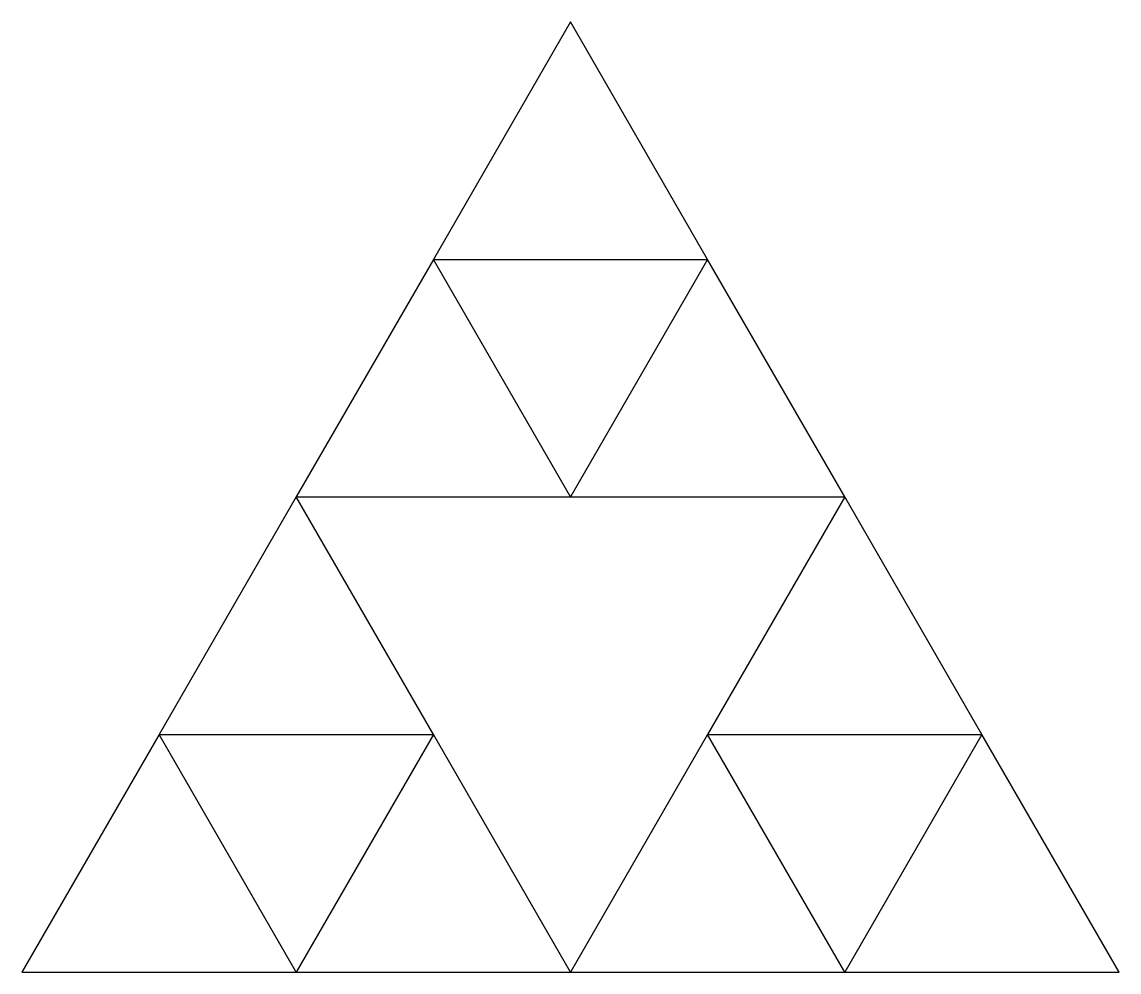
# Model space of a CAD drawing. Header units: metres. Extents: x -50 to 50, y -29 to 58.
import ezdxf

# ---------------------------------------------------------------- set-up
doc = ezdxf.new("R2010")
doc.units = ezdxf.units.M

msp = doc.modelspace()

# ---------------------------------------------------------------- linework, layer by layer
for p, q in [((0, 57.735), (-12.5, 36.0844)), ((12.5, 36.0844), (0, 57.735)), ((-12.5, 36.0844), (-25, 14.4338)), ((0, 14.4338), (-12.5, 36.0844)), ((-12.5, 36.0844), (12.5, 36.0844)), ((12.5, 36.0844), (0, 14.4338)), ((25, 14.4338), (12.5, 36.0844)), ((-25, 14.4338), (-37.5, -7.21688)), ((-12.5, -7.21688), (-25, 14.4338)), ((-25, 14.4338), (0, 14.4338)), ((0, 14.4338), (25, 14.4338)), ((25, 14.4338), (12.5, -7.21688)), ((37.5, -7.21688), (25, 14.4338)), ((-37.5, -7.21688), (-50, -28.8675)), ((-25, -28.8675), (-37.5, -7.21688)), ((-37.5, -7.21688), (-12.5, -7.21688)), ((-12.5, -7.21688), (-25, -28.8675)), ((0, -28.8675), (-12.5, -7.21688)), ((12.5, -7.21688), (0, -28.8675)), ((25, -28.8675), (12.5, -7.21688)), ((12.5, -7.21688), (37.5, -7.21688)), ((37.5, -7.21688), (25, -28.8675)), ((50, -28.8675), (37.5, -7.21688)), ((-50, -28.8675), (-25, -28.8675)), ((-25, -28.8675), (0, -28.8675)), ((0, -28.8675), (25, -28.8675)), ((25, -28.8675), (50, -28.8675))]:
    msp.add_line(p, q)

doc.saveas('drawing.dxf')
